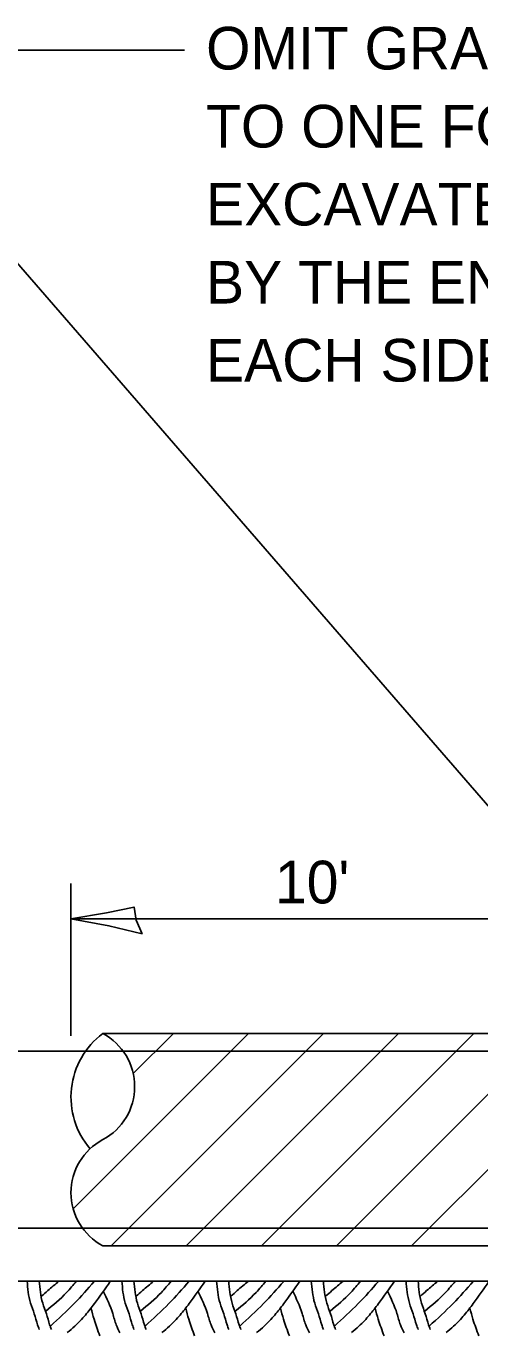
# Model space of a CAD drawing. Extents: x 2133490 to 2172050, y 2138301 to 2145980.
# Drawn here: x 2144555.5 to 2144619.3, y 2138652.7 to 2138837 of the extents above; entities that cross this region are included whole.
import ezdxf

# ---------------------------------------------------------------- set-up
doc = ezdxf.new("R2010")
doc.units = 0
for name, color, linetype in [('Design_PR_Roadway Dimensions', 7, 'Continuous'), ('Drainage_PR', 7, 'Continuous'), ('Drainage_PR_Storm Sewer', 7, 'Continuous'), ('Level 23', 7, 'Continuous'), ('Level 49', 7, 'Continuous'), ('XSC_Exist Ground', 7, 'Continuous')]:
    doc.layers.add(name, color=color, linetype=linetype)

msp = doc.modelspace()

# ---------------------------------------------------------------- linework, layer by layer
at = {"layer": 'Design_PR_Roadway Dimensions'}
for p, q in [((2144626.55, 2138720.3), (2144528.27, 2138833.65)), ((2144528.27, 2138833.65), (2144577.82, 2138833.65)), ((2144561.84, 2138694.94), (2144561.84, 2138716.37)), ((2144636.51, 2138711.39), (2144561.84, 2138711.39))]:
    msp.add_line(p, q, dxfattribs=at)
at = {"layer": 'Drainage_PR'}
for p, q in [((2144562.14, 2138670.6), (2144586.8, 2138695.26)), ((2144566.32, 2138695.26), (2144731.59, 2138695.26)), ((2144567.49, 2138665.39), (2144597.36, 2138695.26)), ((2144570.6, 2138689.61), (2144576.24, 2138695.26)), ((2144578.05, 2138665.39), (2144607.92, 2138695.26)), ((2144588.61, 2138665.39), (2144618.48, 2138695.26)), ((2144599.17, 2138665.39), (2144629.04, 2138695.26)), ((2144609.73, 2138665.39), (2144639.6, 2138695.26)), ((2144566.32, 2138665.39), (2144731.59, 2138665.39))]:
    msp.add_line(p, q, dxfattribs=at)
for centre, radius, start, end in [((2144573.04, 2138686.3), 11.2, 126.8699, 220.4415), ((2144562.33, 2138687.79), 8.46, 298.0725, 61.9275), ((2144570.3, 2138672.86), 8.46, 118.0725, 241.9275)]:
    msp.add_arc(centre, radius, start, end, dxfattribs=at)
at = {"layer": 'Drainage_PR_Storm Sewer'}
for p, q in [((2144528.98, 2138692.77), (2144768.92, 2138692.77)), ((2144528.98, 2138667.88), (2144768.92, 2138667.88))]:
    msp.add_line(p, q, dxfattribs=at)
at = {"layer": 'Level 23'}
msp.add_lwpolyline([(2144571.84, 2138709.3), (2144571.02, 2138711.22), (2144570.71, 2138713.06), (2144566.84, 2138712.25), (2144561.84, 2138711.39), (2144567.17, 2138710.42)], close=True, dxfattribs=at)
at = {"layer": 'XSC_Exist Ground'}
msp.add_line((2144504.09, 2138660.41), (2144793.81, 2138660.41), dxfattribs=at)
msp.add_line((2144504.09, 2138660.41), (2144793.81, 2138660.41), dxfattribs=at)
msp.add_lwpolyline([(2144504.09, 2138660.41), (2144793.81, 2138660.41)], dxfattribs=at)
for points in [[(2144555.68, 2138660.41), (2144555.82, 2138658.88), (2144556.15, 2138657.32), (2144556.68, 2138655.81), (2144557.14, 2138654.28), (2144557.38, 2138653.63)], [(2144557.38, 2138660.41), (2144557.53, 2138658.88), (2144557.86, 2138657.32), (2144558.38, 2138655.81), (2144558.84, 2138654.28), (2144559.08, 2138653.63)], [(2144560.14, 2138660.41), (2144558.57, 2138659.08), (2144557.69, 2138658.29)], [(2144562.59, 2138660.4), (2144561.23, 2138658.83), (2144558.3, 2138656.2)], [(2144565.11, 2138660.37), (2144562.29, 2138657.26), (2144558.95, 2138654.1)], [(2144567.37, 2138660.4), (2144565.13, 2138657.25), (2144563.86, 2138655.65), (2144562.37, 2138654.08), (2144561.31, 2138653.17)], [(2144569, 2138660.41), (2144569.15, 2138658.88), (2144569.47, 2138657.32), (2144570, 2138655.81), (2144570.46, 2138654.28), (2144570.7, 2138653.63)], [(2144570.7, 2138660.41), (2144570.85, 2138658.88), (2144571.18, 2138657.32), (2144571.7, 2138655.81), (2144572.16, 2138654.28), (2144572.4, 2138653.63)], [(2144573.46, 2138660.41), (2144571.89, 2138659.08), (2144571.01, 2138658.29)], [(2144575.91, 2138660.4), (2144574.55, 2138658.83), (2144571.62, 2138656.2)], [(2144578.43, 2138660.37), (2144575.61, 2138657.26), (2144572.27, 2138654.1)], [(2144580.69, 2138660.4), (2144578.45, 2138657.25), (2144577.18, 2138655.65), (2144575.69, 2138654.08), (2144574.63, 2138653.17)], [(2144582.32, 2138660.41), (2144582.47, 2138658.88), (2144582.8, 2138657.32), (2144583.32, 2138655.81), (2144583.78, 2138654.28), (2144584.02, 2138653.63)], [(2144584.02, 2138660.41), (2144584.17, 2138658.88), (2144584.5, 2138657.32), (2144585.02, 2138655.81), (2144585.48, 2138654.28), (2144585.72, 2138653.63)], [(2144586.78, 2138660.41), (2144585.21, 2138659.08), (2144584.33, 2138658.29)], [(2144589.23, 2138660.4), (2144587.87, 2138658.83), (2144584.95, 2138656.2)], [(2144591.76, 2138660.37), (2144588.93, 2138657.26), (2144585.59, 2138654.1)], [(2144594.01, 2138660.4), (2144591.77, 2138657.25), (2144590.5, 2138655.65), (2144589.01, 2138654.08), (2144587.95, 2138653.17)], [(2144595.64, 2138660.41), (2144595.79, 2138658.88), (2144596.12, 2138657.32), (2144596.64, 2138655.81), (2144597.1, 2138654.28), (2144597.34, 2138653.63)], [(2144597.34, 2138660.41), (2144597.49, 2138658.88), (2144597.82, 2138657.32), (2144598.34, 2138655.81), (2144598.8, 2138654.28), (2144599.04, 2138653.63)], [(2144600.1, 2138660.41), (2144598.54, 2138659.08), (2144597.65, 2138658.29)], [(2144602.55, 2138660.4), (2144601.19, 2138658.83), (2144598.27, 2138656.2)], [(2144605.08, 2138660.37), (2144602.25, 2138657.26), (2144598.91, 2138654.1)], [(2144607.33, 2138660.4), (2144605.09, 2138657.25), (2144603.82, 2138655.65), (2144602.33, 2138654.08), (2144601.27, 2138653.17)], [(2144608.96, 2138660.41), (2144609.11, 2138658.88), (2144609.44, 2138657.32), (2144609.96, 2138655.81), (2144610.42, 2138654.28), (2144610.66, 2138653.63)], [(2144610.66, 2138660.41), (2144610.81, 2138658.88), (2144611.14, 2138657.32), (2144611.66, 2138655.81), (2144612.13, 2138654.28), (2144612.36, 2138653.63)], [(2144613.42, 2138660.41), (2144611.86, 2138659.08), (2144610.98, 2138658.29)], [(2144615.87, 2138660.4), (2144614.52, 2138658.83), (2144611.59, 2138656.2)], [(2144618.4, 2138660.37), (2144615.58, 2138657.26), (2144612.23, 2138654.1)], [(2144620.65, 2138660.4), (2144618.41, 2138657.25), (2144617.14, 2138655.65), (2144615.65, 2138654.08), (2144614.59, 2138653.17)], [(2144566.38, 2138659.01), (2144567.71, 2138655.87), (2144568.2, 2138654.25), (2144568.73, 2138653.14)], [(2144579.7, 2138659.01), (2144581.03, 2138655.87), (2144581.53, 2138654.25), (2144582.05, 2138653.14)], [(2144593.03, 2138659.01), (2144594.35, 2138655.87), (2144594.85, 2138654.25), (2144595.37, 2138653.14)], [(2144606.35, 2138659.01), (2144607.68, 2138655.87), (2144608.17, 2138654.25), (2144608.69, 2138653.14)], [(2144564.65, 2138656.61), (2144565.08, 2138655.05), (2144565.9, 2138652.72)], [(2144577.97, 2138656.61), (2144578.4, 2138655.05), (2144579.23, 2138652.72)], [(2144591.29, 2138656.61), (2144591.73, 2138655.05), (2144592.55, 2138652.72)], [(2144604.61, 2138656.61), (2144605.05, 2138655.05), (2144605.87, 2138652.72)], [(2144617.93, 2138656.61), (2144618.37, 2138655.05), (2144619.19, 2138652.72)]]:
    msp.add_spline(points, degree=3, dxfattribs=at)

# ---------------------------------------------------------------- texts
at = {"layer": 'Level 23'}
msp.add_text("10'", height=6, dxfattribs=at).set_placement((2144590.53, 2138713.57))
at = {"layer": 'Level 49'}
for s, p in [('OMIT GRANULAR EMBEDMENT AND BACKFILL', (2144580.84, 2138830.91)), ('TO ONE FOOT OVER TOP OF SEWER AND USE', (2144580.84, 2138819.93)), ('EXCAVATED MATERIAL (CLASS IV) AS APPROVED', (2144580.84, 2138808.96)), ('BY THE ENGINEER AND COMPACT 10 FEET ON', (2144580.84, 2138797.98)), ('EACH SIDE OF WATER MAIN.', (2144580.84, 2138787))]:
    msp.add_text(s, height=6, dxfattribs=at).set_placement(p)

doc.saveas('drawing.dxf')
